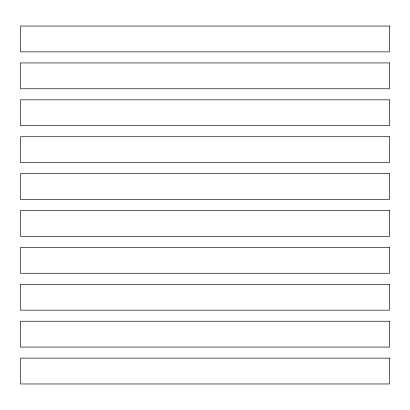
<?xml version="1.0" encoding="UTF-8"?>
<svg xmlns="http://www.w3.org/2000/svg" width="410" height="410" viewBox="0 0 410 410"><rect width="100%" height="100%" fill="white"/><g stroke="black" fill="none" stroke-linecap="round" stroke-linejoin="round"><path stroke-width="0.61" d="M389.5 26.035L20.5 26.035L20.5 51.865L389.5 51.865L389.5 26.035M389.5 62.935L20.5 62.935L20.5 88.765L389.5 88.765L389.5 62.935M389.5 99.835L20.5 99.835L20.5 125.665L389.5 125.665L389.5 99.835M389.5 136.735L20.5 136.735L20.5 162.565L389.5 162.565L389.5 136.735M389.5 173.635L20.5 173.635L20.5 199.465L389.5 199.465L389.5 173.635M389.5 210.535L20.5 210.535L20.5 236.365L389.5 236.365L389.5 210.535M389.5 247.435L20.5 247.435L20.5 273.265L389.5 273.265L389.5 247.435M389.5 284.335L20.5 284.335L20.5 310.165L389.5 310.165L389.5 284.335M389.5 321.235L20.5 321.235L20.5 347.065L389.5 347.065L389.5 321.235M389.5 358.135L20.5 358.135L20.5 383.965L389.5 383.965L389.5 358.135"/></g></svg>
